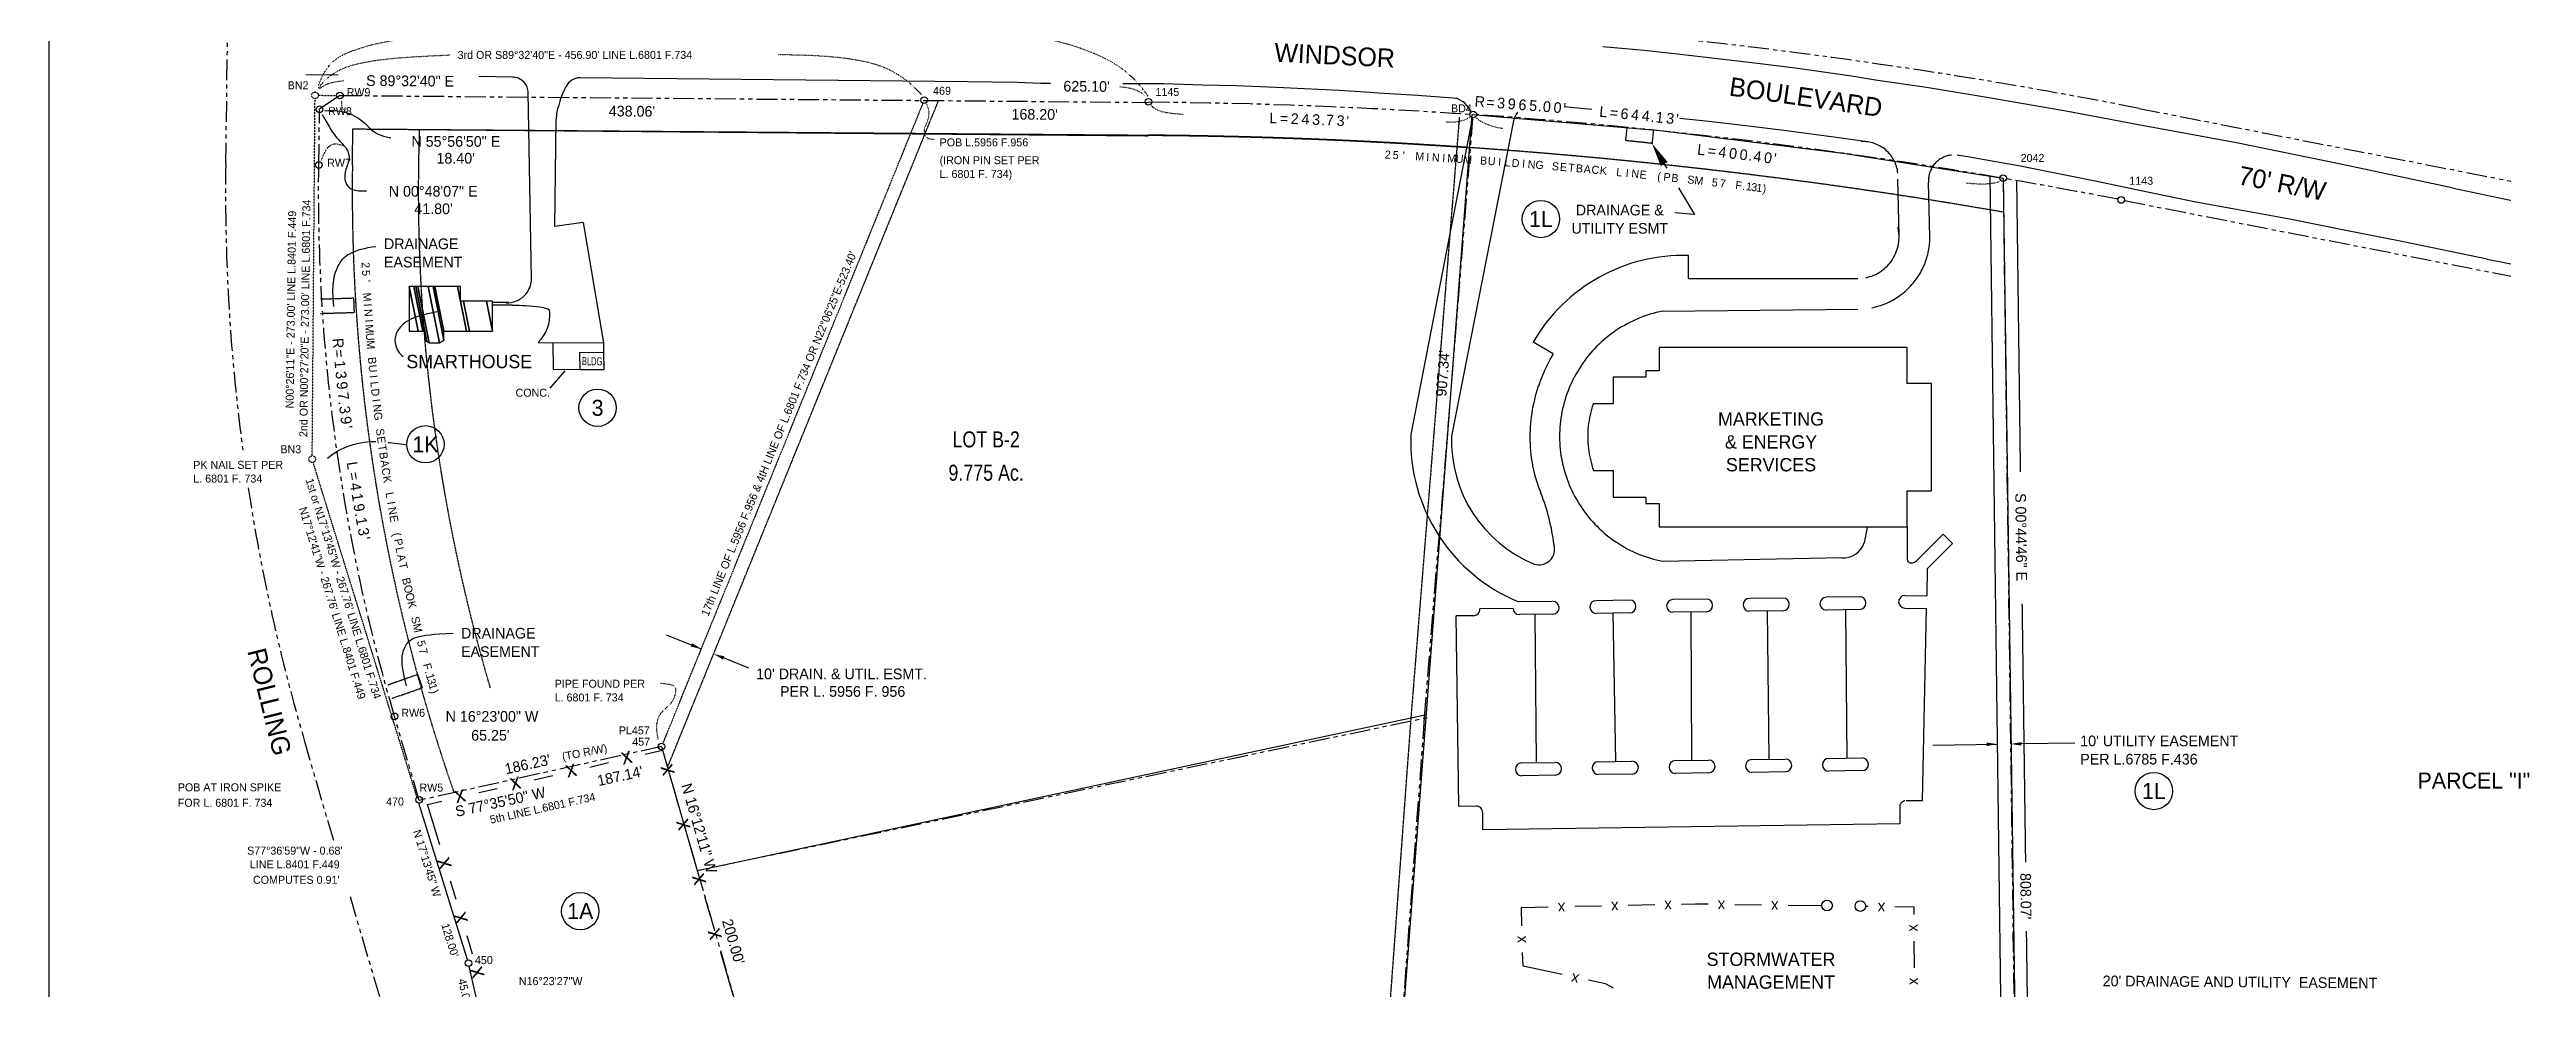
# Model space of a CAD drawing. Extents: x -40911 to -31608, y 11226 to 14227.
# Drawn here: x -35789 to -33949, y 12525 to 13230 of the extents above; entities that cross this region are included whole.
import ezdxf
from ezdxf.enums import TextEntityAlignment as Align

# ---------------------------------------------------------------- set-up
doc = ezdxf.new("R2010")
doc.units = 0
doc.header["$MEASUREMENT"] = 0
for name, pattern in [('DASHED', [0.75, 0.5, -0.25]), ('DASHED2', [0.375, 0.25, -0.125]), ('DOT', [0.25, 0, -0.25]), ('HIDDEN', [0.375, 0.25, -0.125]), ('HIDDEN2', [0.1875, 0.125, -0.0625]), ('PHANTOM2', [31.25, 15.625, -3.125, 3.125, -3.125, 3.125, -3.125])]:
    doc.linetypes.add(name, pattern=pattern)
doc.layers.get('0').update_dxf_attribs({"linetype": 'CONTINUOUS'})
for name, color, linetype in [('61', 7, 'CONTINUOUS'), ('62', 7, 'CONTINUOUS'), ('ADJOIN', 7, 'CONTINUOUS'), ('BLDG', 7, 'CONTINUOUS'), ('BORDER', 7, 'CONTINUOUS'), ('BOUND', 7, 'CONTINUOUS'), ('BOUND-ABND', 7, 'CONTINUOUS'), ('EASE', 7, 'CONTINUOUS'), ('ESMT', 7, 'CONTINUOUS'), ('FENCE', 7, 'CONTINUOUS'), ('MBSL', 7, 'CONTINUOUS'), ('METES', 7, 'CONTINUOUS'), ('PADS', 7, 'CONTINUOUS'), ('ROADC', 7, 'CONTINUOUS'), ('RW', 7, 'CONTINUOUS'), ('TEXT', 7, 'CONTINUOUS'), ('TXT', 7, 'CONTINUOUS')]:
    doc.layers.add(name, color=color, linetype=linetype)
doc.styles.add('txt', font='TXT', dxfattribs={"height": 0.2})

# ---------------------------------------------------------------- blocks, each defined once
blk = doc.blocks.new('BWIRE')
at = {"layer": 'FENCE', "color": 7, "linetype": 'Continuous', "style": 'txt'}
blk.add_text('x', height=0.0833, dxfattribs=at).set_placement((0, -0.0282), align=Align.CENTER)

msp = doc.modelspace()

# ---------------------------------------------------------------- linework, layer by layer
at = {"color": 94, "linetype": 'Continuous', "elevation": 0}
msp.add_lwpolyline([(-34721.8, 13181), (-34580.8, 13169), (-34443.8, 13151.8), (-34323.5, 13133.1), (-34312.4, 12325.7), (-34364.1, 12282), (-34790.8, 12276.3)], close=True, dxfattribs=at)
at = {"layer": '61', "color": 15, "linetype": 'DASHED'}
for p, q in [((-34767.5, 12729, 0), (-34731.2, 13179)), ((-35511.1, 13169.7), (-34964.9, 13165, 0)), ((-34801.5, 12266.1), (-34767.3, 12731.7, 0))]:
    msp.add_line(p, q, dxfattribs=at)
at = {"layer": '61', "color": 15, "linetype": 'PHANTOM2'}
msp.add_line((-35302.9, 12613.8), (-34755.5, 12728.6, 0), dxfattribs=at)
at = {"layer": '61', "color": 15, "linetype": 'DASHED', "extrusion": (0, 0, -1)}
for centre, radius, start, end in [((34189.5, 13124.3), 1322.4, 343.5857, 1.9679), ((34996, 9225.5), 3940, 90.4556, 93.9775)]:
    msp.add_arc(centre, radius, start, end, dxfattribs=at)
at = {"layer": 'ADJOIN', "color": 7, "linetype": 'PHANTOM2'}
for p, q in [((-35656.5, 13144.1), (-35654, 13326.4)), ((-34221.6, 13185.5), (-33678.1, 13079.2)), ((-34232.6, 13116.3), (-33683.5, 13008.9)), ((-35575.6, 12636.4), (-35597.1, 12709.6)), ((-35391.2, 12009.4), (-35563.8, 12596.4))]:
    msp.add_line(p, q, dxfattribs=at)
for centre, radius, start, end in [((-34996, 9225.5), 4035, 78.9348, 89.5444), ((-34189.3, 13123.5), 1467.4, 179.1982, 187.7319), ((-34996, 9225.5), 3965, 78.972, 80.2003), ((-34189.3, 13123.5), 1467.4, 188.7227, 196.3833)]:
    msp.add_arc(centre, radius, start, end, dxfattribs=at)
at = {"layer": 'BLDG', "color": 7, "linetype": 'Continuous'}
for p, q in [((-35391.2, 13002.3), (-35373.2, 13002.5)), ((-35391.2, 13002.3), (-35391.1, 12989.7)), ((-35373.2, 13002.5), (-35373.1, 12989.5)), ((-34395.6, 13006), (-34581.6, 13006)), ((-34395.6, 13006), (-34581.6, 13006)), ((-34581.6, 13006), (-34581.6, 12988.7)), ((-34581.6, 13006), (-34581.6, 12988.7)), ((-34395.6, 12979.2), (-34395.6, 13006)), ((-34395.6, 12979.2), (-34395.6, 13006)), ((-35391.1, 12989.7), (-35373.1, 12989.5)), ((-34591.7, 12983.9), (-34616.1, 12983.9)), ((-34616.1, 12983.9), (-34616.1, 12963.8)), ((-34591.7, 12983.9), (-34616.1, 12983.9)), ((-34616.1, 12983.9), (-34616.1, 12963.8)), ((-34581.6, 12988.7), (-34591.7, 12988.7)), ((-34591.7, 12988.7), (-34591.7, 12983.9)), ((-34581.6, 12988.7), (-34591.7, 12988.7)), ((-34591.7, 12988.7), (-34591.7, 12983.9)), ((-34377.4, 12979.2), (-34395.6, 12979.2)), ((-34377.4, 12979.2), (-34395.6, 12979.2)), ((-34377.3, 12898.6), (-34377.4, 12979.2)), ((-34377.3, 12898.6), (-34377.4, 12979.2)), ((-34616.1, 12963.8), (-34631.1, 12963.8)), ((-34616.1, 12963.8), (-34631.1, 12963.8)), ((-34630.9, 12913.9), (-34616.1, 12913.9)), ((-34630.9, 12913.9), (-34616.1, 12913.9)), ((-34616.1, 12913.9), (-34616.1, 12893.8)), ((-34616.1, 12913.9), (-34616.1, 12893.8)), ((-34616.1, 12893.8), (-34591.7, 12893.8)), ((-34616.1, 12893.8), (-34591.7, 12893.8)), ((-34591.7, 12893.8), (-34591.7, 12889)), ((-34591.7, 12893.8), (-34591.7, 12889)), ((-34591.7, 12889), (-34581.6, 12889)), ((-34591.7, 12889), (-34581.6, 12889)), ((-34581.6, 12889), (-34581.6, 12871.7)), ((-34581.6, 12889), (-34581.6, 12871.7)), ((-34395.6, 12898.6), (-34377.3, 12898.6)), ((-34395.6, 12898.6), (-34377.3, 12898.6)), ((-34395.6, 12871.7), (-34395.6, 12898.6)), ((-34395.6, 12871.7), (-34395.6, 12898.6)), ((-34581.6, 12871.7), (-34395.6, 12871.7))]:
    msp.add_line(p, q, dxfattribs=at)
for points in [[(-35512.2, 13018.3), (-35518.9, 13051.9), (-35518.9, 13018.3), (-35518.9, 13018.3)], [(-35508.7, 13018.3), (-35515.4, 13051.9), (-35518.9, 13051.9), (-35512.2, 13018.3)], [(-35507.4, 13018.3), (-35514, 13051.9), (-35515.4, 13051.9), (-35508.7, 13018.3)], [(-35504, 13009.7), (-35512.4, 13051.9), (-35514, 13051.9), (-35505.8, 13010.7)], [(-35496.3, 13009.7), (-35504.7, 13051.9), (-35512.4, 13051.9), (-35504, 13009.7)], [(-35493, 13011.6), (-35501, 13051.9), (-35504.7, 13051.9), (-35496.3, 13009.7)], [(-35493, 13018.3), (-35499.7, 13051.9), (-35501, 13051.9), (-35493, 13011.6)], [(-35476, 13018.3), (-35482.7, 13051.9), (-35499.7, 13051.9), (-35493, 13018.3)], [(-35480.5, 13051.9), (-35480.5, 13051.9), (-35482.7, 13051.9), (-35480.5, 13040.9)], [(-35473.8, 13018.3), (-35478.3, 13040.9), (-35480.5, 13040.9), (-35476, 13018.3)], [(-35456.5, 13018.3), (-35461, 13040.9), (-35478.3, 13040.9), (-35473.8, 13018.3)], [(-35456.5, 13040.9), (-35456.5, 13040.9), (-35461, 13040.9), (-35456.5, 13018.3)], [(-35505.8, 13010.7), (-35507.4, 13018.3), (-35507.4, 13011.6), (-35507.4, 13011.6)]]:
    msp.add_lwpolyline(points, close=True, dxfattribs=at)
for start, end in [(160.8874, 173.839), (173.8389, 186.7902), (186.7901, 199.7417)]:
    msp.add_arc((-34560.4, 12939.2), 74.8, start, end, dxfattribs=at)
at = {"layer": 'BORDER', "color": 7, "linetype": 'DASHED'}
msp.add_line((-35789, 11240), (-35789, 14226.6), dxfattribs=at)
at = {"layer": 'BORDER', "color": 7, "linetype": 'Continuous', "const_width": 0.02}
msp.add_lwpolyline([(-35739.3, 14175.9), (-35739.3, 11289.8), (-31657.6, 11289.8), (-31657.6, 14176.8), (-35739.3, 14176.8)], dxfattribs=at)
at = {"layer": 'BOUND', "color": 15, "linetype": 'Continuous'}
for p, q in [((-35570.9, 13195.2), (-35586.2, 13184.8)), ((-35329.7, 12706.8), (-35302.9, 12613.8))]:
    msp.add_line(p, q, dxfattribs=at)
at = {"layer": 'BOUND', "color": 15, "linetype": 'PHANTOM2'}
for p, q in [((-35570.9, 13195.2), (-34964.6, 13190, 0)), ((-35586.8, 13143), (-35586.2, 13184.8)), ((-34757.5, 12728.2, 0), (-34721.2, 13178.2)), ((-35511.4, 12666.4), (-35530, 12729.4)), ((-34790.8, 12276.3), (-34757.3, 12730.9, 0)), ((-35329.7, 12706.8), (-35511.4, 12666.4, 0)), ((-35509.6, 12666.8, 0), (-35511.4, 12666.4, 0)), ((-35302.9, 12613.8), (-35274.4, 12514.6))]:
    msp.add_line(p, q, dxfattribs=at)
at = {"layer": 'BOUND', "color": 7, "linetype": 'PHANTOM2'}
msp.add_line((-34323.6, 13130.6), (-34313.1, 12327.6), dxfattribs=at)
at = {"layer": 'BOUND', "color": 7, "linetype": 'Continuous'}
msp.add_line((-35302.7, 12613.8), (-34756.1, 12730.9, 0), dxfattribs=at)
at = {"layer": 'BOUND', "color": 15, "linetype": 'PHANTOM2', "extrusion": (0, 0, -1)}
for centre, radius, start, end in [((34996, 9225.5), 3965, 90.4556, 93.9775), ((34189.5, 13124.3), 1397.4, 343.5857, 0.7701)]:
    msp.add_arc(centre, radius, start, end, dxfattribs=at)
at = {"layer": 'BOUND', "color": 7, "linetype": 'PHANTOM2'}
msp.add_arc((-34996, 9225.5), 3965, 80.2726, 85.9864, dxfattribs=at)
at = {"layer": 'BOUND-ABND', "color": 6, "linetype": 'HIDDEN2'}
for p, q in [((-35587.1, 13195.3), (-35573.4, 13195.2)), ((-35591.7, 12924.8), (-35589.6, 13192.8)), ((-35328.7, 12709.1), (-35133.6, 13189.4)), ((-35513.1, 12668.7), (-35591, 12919.9))]:
    msp.add_line(p, q, dxfattribs=at)
for centre in [(-35589.6, 13195.3), (-35591.7, 12922.3)]:
    msp.add_circle(centre, 2.5, dxfattribs=at)
at = {"layer": 'BOUND-ABND', "color": 6, "linetype": 'DOT'}
for points in [[(-35131.6, 13189.9), (-35128.9, 13184.7), (-35129.2, 13177.5), (-35132.8, 13171.1), (-35133.2, 13165.8), (-35131, 13162.7), (-35124.9, 13162.2)], [(-35332.1, 12711.7), (-35334.7, 12722.6), (-35330.9, 12733.5), (-35321.2, 12738.7), (-35317.4, 12751.5), (-35321.2, 12753.4), (-35330.9, 12754.1)]]:
    msp.add_open_spline(points, degree=3, dxfattribs=at)
at = {"layer": 'EASE', "color": 70, "linetype": 'DASHED2'}
for p, q in [((-35325.2, 12691.3), (-35121.9, 13191.6)), ((-34333.6, 13134.8), (-34323.3, 12341)), ((-34313.6, 13131.3), (-34310.8, 12912.8)), ((-34309.5, 12813.9), (-34306.9, 12620)), ((-34306.3, 12568.3), (-34304.6, 12441.3))]:
    msp.add_line(p, q, dxfattribs=at)
at = {"layer": 'EASE', "color": 70, "linetype": 'HIDDEN'}
for p, q in [((-35585.6, 13042.5), (-35560.7, 13043.3)), ((-35585.5, 13031.7), (-35560.3, 13032.4)), ((-35560.7, 13043.3), (-35560.3, 13032.4)), ((-35535, 12753.1), (-35512.5, 12761)), ((-35509, 12750.9), (-35512.5, 12761)), ((-35532.1, 12742.9), (-35509, 12750.9))]:
    msp.add_line(p, q, dxfattribs=at)
at = {"layer": 'EASE', "color": 70, "linetype": 'Continuous'}
for p, q in [((-35326.3, 12790.7), (-35299.9, 12780)), ((-35264.3, 12765.5), (-35283.2, 12773.2)), ((-34376.3, 12707.9), (-34328.1, 12708.6)), ((-34269.9, 12709.3), (-34310.1, 12708.8))]:
    msp.add_line(p, q, dxfattribs=at)
for points in [[(-35306.8, 12784.3), (-35307.8, 12781.8), (-35299.9, 12780)], [(-35283.7, 12772), (-35282.7, 12774.5), (-35290.7, 12776.2)], [(-34336.1, 12709.8), (-34336.1, 12707.1), (-34328.1, 12708.6)], [(-34310.1, 12707.5), (-34310.1, 12710.1), (-34318.1, 12708.7)]]:
    msp.add_solid(points, dxfattribs=at)
at = {"layer": 'ESMT', "color": 7, "linetype": 'DASHED2'}
for p, q in [((-34606.6, 13161.3), (-34605.6, 13171.2)), ((-34586.7, 13159.2), (-34606.6, 13161.3)), ((-34586.7, 13159.2), (-34585.7, 13169.2))]:
    msp.add_line(p, q, dxfattribs=at)
at = {"layer": 'FENCE', "color": 7, "linetype": 'Continuous'}
for p, q in [((-35341.9, 12701.1), (-35329, 12704.1)), ((-35329, 12704.1), (-35328.7, 12703.1)), ((-35425.2, 12681.8), (-35411.3, 12685)), ((-35383.5, 12691.4), (-35369.6, 12694.7)), ((-35505.2, 12663.3), (-35494.6, 12665.7)), ((-35496.1, 12633), (-35505.2, 12663.3)), ((-35466.8, 12672.2), (-35452.9, 12675.4)), ((-35320.8, 12675.7), (-35316.9, 12662)), ((-35309, 12634.7), (-35305.1, 12621)), ((-35483.8, 12592.1), (-35487.9, 12605.7)), ((-35297.2, 12593.6), (-35293.3, 12579.9)), ((-34644.9, 12587), (-34624.9, 12587.4)), ((-34604.9, 12587.8), (-34584.9, 12588.2)), ((-34564.9, 12588.6), (-34554.3, 12588.8)), ((-34554.3, 12588.8), (-34544.9, 12588.7)), ((-34524.9, 12588.4), (-34504.9, 12588.1)), ((-34484.9, 12587.8), (-34459.7, 12587.5)), ((-34684.9, 12586.1), (-34664.9, 12586.5)), ((-34684.5, 12572.2), (-34684.9, 12586.1)), ((-34426.7, 12587), (-34424.9, 12587)), ((-34404.9, 12586.7), (-34390.7, 12586.5)), ((-34390.7, 12586.5), (-34390.6, 12580.7)), ((-35471.5, 12551.1), (-35475.6, 12564.8)), ((-35285.4, 12552.5), (-35276.2, 12520.6)), ((-34683.7, 12542.1), (-34684, 12552.2)), ((-34390.5, 12560.7), (-34390.3, 12540.7)), ((-34654.3, 12535.7), (-34683.7, 12542.1)), ((-34621.9, 12528.7), (-34634.7, 12531.5)), ((-34615.8, 12525.5), (-34621.9, 12528.7))]:
    msp.add_line(p, q, dxfattribs=at)
for centre in [(-34455.7, 12587.5), (-34430.7, 12587.1)]:
    msp.add_circle(centre, 4, dxfattribs=at)
at = {"layer": 'MBSL', "color": 30, "linetype": 'DASHED'}
msp.add_line((-35561.6, 13142.7), (-35561.2, 13170.1), dxfattribs=at)
msp.add_lwpolyline([(-35561.2, 13170.1), (-34964.7, 13165.4, -0.040931), (-34323.3, 13107.6)], format="xyb", dxfattribs=at)
msp.add_arc((-34189.3, 13123.5), 1372.4, 179.1982, 199.186, dxfattribs=at)
at = {"layer": 'METES', "color": 70, "linetype": 'Continuous'}
for p, q in [((-34577.8, 13143.7), (-34575.9, 13140.7)), ((-34567.1, 13125.9), (-34555.2, 13105.8)), ((-34555.2, 13105.8), (-34569.8, 13107.1))]:
    msp.add_line(p, q, dxfattribs=at)
for points in [[(-35582.4, 13183.6), (-35579.5, 13183.9), (-35576.7, 13183.9), (-35574, 13183.8), (-35571.3, 13183.4), (-35568.7, 13182.9), (-35566.3, 13182.3), (-35564.1, 13181.6), (-35562, 13180.8), (-35560.2, 13179.9), (-35558.5, 13179), (-35557, 13178.1), (-35555.7, 13177.2), (-35554.5, 13176.2), (-35553.3, 13175.2), (-35552.3, 13174.3), (-35551.3, 13173.3), (-35550.3, 13172.3), (-35549.3, 13171.3), (-35548.3, 13170.4), (-35547.3, 13169.5), (-35546.2, 13168.6), (-35545, 13167.8), (-35543.7, 13167), (-35542.3, 13166.2), (-35540.7, 13165.6), (-35539, 13165), (-35537.1, 13164.4), (-35535.1, 13163.9), (-35533, 13163.5), (-35532.8, 13163.5)], [(-35580.2, 12923), (-35577, 12925.6), (-35573.8, 12927.8), (-35570.5, 12929.6), (-35567.3, 12931.1), (-35564.1, 12932.4), (-35561, 12933.3), (-35558, 12934.1), (-35555.2, 12934.6), (-35552.7, 12935.1), (-35550.2, 12935.3), (-35548, 12935.5), (-35545.9, 12935.6), (-35544, 12935.6)], [(-35534.8, 12934.9), (-35534, 12934.9), (-35532, 12934.7), (-35529.9, 12934.4), (-35527.7, 12934.2), (-35525.5, 12933.9), (-35523.2, 12933.5), (-35520.8, 12933.1)]]:
    msp.add_lwpolyline(points, dxfattribs=at)
msp.add_lwpolyline([(-35581, 12923, 0.015, 0.015, 1), (-35579.5, 12923, 0.015, 0.015, 1), (-35581, 12923, 0, 0, 0)], format="xyseb", dxfattribs=at)
for centre, radius in [((-35570.9, 13195.2), 2.5), ((-35586.2, 13184.8), 2.5), ((-35132.7, 13191.7), 2.5), ((-34964.5, 13190.4), 2.5), ((-34721, 13180.9), 2.5), ((-35586.8, 13143), 2.5), ((-34323.6, 13133.1), 2.5), ((-34670.3, 13102.5), 14), ((-34235.1, 13116.8), 2.5), ((-35377.7, 12960.9), 14), ((-35506.8, 12933.5), 14), ((-35530, 12729.4), 2.5), ((-35329.7, 12706.8), 2.5), ((-34210.6, 12673.4), 14), ((-35511.5, 12666.8), 2.5), ((-35390.7, 12583.3), 14), ((-35474.5, 12544.3), 2.5)]:
    msp.add_circle(centre, radius, dxfattribs=at)
at = {"layer": 'METES', "color": 70, "linetype": 'DOT'}
for points in [[(-35586.9, 13202.8), (-35580.9, 13220.2), (-35562, 13229.6), (-35533.2, 13237), (-35488.2, 13241.7), (-35420.3, 13245.1), (-35373.3, 13245.7)], [(-34964.9, 13194.7), (-34977.7, 13212.8), (-35003.2, 13227.6), (-35044.8, 13239.7), (-35091.2, 13244.4), (-35144.3, 13245.1), (-35161.7, 13245.7)], [(-35586.9, 13200.7), (-35578.2, 13213.5), (-35551.3, 13222.2), (-35518.4, 13224.2), (-35488.2, 13225.6)], [(-35134.8, 13196), (-35151, 13213.5), (-35181.9, 13224.2), (-35223.5, 13225.6), (-35242.3, 13225.6)], [(-35586.5, 13199.8), (-35582, 13204.3), (-35575.6, 13205.6), (-35567.9, 13206.2)], [(-34967.5, 13194.9), (-34971.9, 13199.5), (-34978.3, 13200.9), (-34986, 13201.6)], [(-35569.7, 13191.2), (-35569.7, 13188.2), (-35569.7, 13185.5), (-35567.4, 13183.9), (-35565.5, 13182.4)], [(-34962.2, 13187.5), (-34958.2, 13182.7), (-34949.4, 13181.9), (-34938.6, 13181.1)], [(-34723.6, 13178.7), (-34728, 13175.9), (-34733.6, 13174.7), (-34741.5, 13175.1)], [(-34718.6, 13178.3), (-34715.4, 13175.1), (-34706.5, 13171.3), (-34698.9, 13170.6)], [(-35584.7, 13146.7), (-35581.6, 13155.2), (-35577, 13159), (-35573.2, 13159.4), (-35567.1, 13157.1)], [(-34326.3, 13130.6), (-34330.8, 13128.7), (-34338.4, 13128.1), (-34351.1, 13129.3)]]:
    msp.add_open_spline(points, degree=3, dxfattribs=at)
at = {"layer": 'METES', "color": 70, "linetype": 'Continuous'}
msp.add_open_spline([(-35584.3, 13180.9), (-35578.6, 13170.9), (-35573.2, 13162.5), (-35565.1, 13155.6), (-35563.2, 13147.1), (-35567.4, 13139.1), (-35567.8, 13128), (-35560.5, 13123), (-35550.9, 13123.7)], degree=3, dxfattribs=at)
msp.add_solid([(-34580.4, 13142.2), (-34575.2, 13145.3), (-34587, 13159.2)], dxfattribs=at)
at = {"layer": 'PADS', "color": 7, "linetype": 'Continuous'}
for p, q in [((-35411.3, 13009.8), (-35411.1, 12989.8)), ((-35373.3, 13009.5), (-35373.2, 13002.5)), ((-35402.2, 12988.5), (-35413.6, 12975.6)), ((-35411.1, 12989.8), (-35391.1, 12989.7))]:
    msp.add_line(p, q, dxfattribs=at)
at = {"layer": 'ROADC', "color": 7, "linetype": 'Continuous'}
for p, q in [((-34592.9, 13228.9), (-34623.9, 13231.7)), ((-34565.9, 13226), (-34592.9, 13228.9)), ((-34535.7, 13222.3), (-34565.9, 13226)), ((-34507.9, 13219.1), (-34535.7, 13222.3)), ((-34477.7, 13215.4), (-34507.9, 13219.1)), ((-34437.3, 13209.7), (-34477.7, 13215.4)), ((-35572.2, 13210.4), (-35596.5, 13210.7)), ((-35441.5, 13209), (-35466.7, 13209.3)), ((-35427.3, 13057.5), (-35429.7, 13197.6)), ((-35100.5, 13205.4), (-35390.8, 13208.5)), ((-35063, 13204.9), (-35100.5, 13205.4)), ((-35045.4, 13204.2), (-35063, 13204.9)), ((-35038.1, 13204.2), (-35045.4, 13204.2)), ((-34980.3, 13204), (-34983.7, 13204)), ((-34953, 13203.9), (-34980.3, 13204)), ((-34924, 13203), (-34953, 13203.9)), ((-34898.6, 13202.5), (-34924, 13203)), ((-34863.2, 13200.9), (-34898.6, 13202.5)), ((-34821.5, 13198.9), (-34863.2, 13200.9)), ((-34798, 13197.5), (-34821.5, 13198.9)), ((-34792.1, 13197), (-34798, 13197.5)), ((-34762.8, 13195.2), (-34792.1, 13197)), ((-34732.9, 13192.8), (-34762.8, 13195.2)), ((-34419.4, 13206.7), (-34437.3, 13209.7)), ((-34381.1, 13201.1), (-34419.4, 13206.7)), ((-34334.3, 13193.4), (-34381.1, 13201.1)), ((-35409.7, 13097), (-35408.8, 13177.4)), ((-34690.8, 13176.1), (-34737.2, 12939.7)), ((-34640, 13185.4), (-34652.9, 13186.6)), ((-34632.2, 13184.7), (-34640, 13185.4)), ((-34544.4, 13175.6), (-34566.1, 13177.8)), ((-34275.1, 13183.1), (-34334.3, 13193.4)), ((-34222.1, 13173.2), (-34275.1, 13183.1)), ((-34722.2, 13175.2), (-34767.8, 12940.9)), ((-34516.7, 13172.4), (-34544.4, 13175.6)), ((-34486.2, 13168.6), (-34516.7, 13172.4)), ((-34445.1, 13163.1), (-34486.2, 13168.6)), ((-34425.5, 13160.4), (-34445.1, 13163.1)), ((-34148.7, 13159.6), (-34222.1, 13173.2)), ((-34072.9, 13144.1), (-34148.7, 13159.6)), ((-34350.3, 13149.1), (-34358, 13150.3)), ((-34312.1, 13142.3), (-34350.3, 13149.1)), ((-34254.5, 13130.8), (-34312.1, 13142.3)), ((-33985.9, 13125.7), (-34072.9, 13144.1)), ((-34401.7, 13090.1), (-34402.6, 13132.3)), ((-34378.6, 13089.1), (-34379.5, 13129.8)), ((-34214.2, 13122.5), (-34254.5, 13130.8)), ((-34179, 13115.1), (-34214.2, 13122.5)), ((-33985.9, 13125.7), (-33909, 13109.5)), ((-34148.6, 13109.7), (-34179, 13115.1)), ((-34107.4, 13102.2), (-34148.6, 13109.7)), ((-35388.6, 13099.8), (-35409.7, 13097)), ((-35388.6, 13099.8), (-35373.3, 13009.5)), ((-34069.2, 13094.4), (-34107.4, 13102.2)), ((-34023.3, 13085.4), (-34069.2, 13094.4)), ((-33960.7, 13072.5), (-34023.3, 13085.4)), ((-34559.6, 13057.8), (-34559.6, 13075.1)), ((-33960.7, 13072.5), (-33674.4, 13015.5)), ((-34559.6, 13057.8), (-34432.5, 13057.8)), ((-35444.4, 13039.8), (-35456.5, 13039.8)), ((-35441.8, 13037.8), (-35456.5, 13037.8)), ((-34579.2, 13033.3), (-34432.5, 13034.8)), ((-35422.3, 13009.9), (-35373.3, 13009.5)), ((-34661.2, 13001.4), (-34676.1, 13010)), ((-34427.7, 12859.6), (-34425.4, 12871.2)), ((-34395.6, 12871.7), (-34395.6, 12847.3)), ((-34368.6, 12866.2), (-34388.6, 12846.1)), ((-34361.5, 12859.2), (-34368.6, 12866.2)), ((-34444.7, 12848.3), (-34579.2, 12845.7)), ((-34395.6, 12847.3), (-34395, 12845.5)), ((-34361.5, 12859.2), (-34380.5, 12840)), ((-34380.5, 12840), (-34380.9, 12819.8)), ((-34691.2, 12810.3), (-34716, 12810)), ((-34661.9, 12815.7), (-34686.8, 12815.3)), ((-34603.8, 12816.6), (-34628.9, 12816.2)), ((-34546.3, 12817.4), (-34571.4, 12817.1)), ((-34488.8, 12818.2), (-34513.9, 12817.9)), ((-34488.7, 12808.7), (-34513.8, 12808.3)), ((-34499.1, 12697.2), (-34500.4, 12808.5)), ((-34431.2, 12819.2), (-34456.4, 12818.8)), ((-34431.1, 12809.6), (-34456.2, 12809.2)), ((-34440.5, 12698.1), (-34441.7, 12809.4)), ((-34397.4, 12820.2), (-34380.9, 12819.8)), ((-34397.2, 12810.7), (-34381.1, 12810.4)), ((-34384, 12666.4), (-34381.1, 12810.4)), ((-34720.9, 12804.9), (-34733.9, 12804.8)), ((-34731.9, 12661.9), (-34733.9, 12804.8)), ((-34661.3, 12806.1), (-34686.4, 12805.8)), ((-34674.8, 12805.9), (-34673.9, 12695.3)), ((-34603.7, 12807), (-34628.8, 12806.6)), ((-34616.4, 12807.1), (-34614.3, 12695.9)), ((-34546.1, 12807.9), (-34571.3, 12807.5)), ((-34557, 12696.4), (-34557.6, 12807.7)), ((-34454.5, 12697.9), (-34429.4, 12698.3)), ((-34684.7, 12694.5), (-34659.6, 12694.9)), ((-34659.5, 12685.3), (-34684.6, 12684.9)), ((-34627.1, 12695.4), (-34602, 12695.7)), ((-34601.9, 12686.1), (-34627, 12685.8)), ((-34569.6, 12696.2), (-34544.5, 12696.6)), ((-34544.3, 12687), (-34569.5, 12686.6)), ((-34512.1, 12697), (-34487, 12697.4)), ((-34486.9, 12687.8), (-34512, 12687.4)), ((-34429.3, 12688.7), (-34454.4, 12688.3)), ((-34718.9, 12662.1), (-34731.9, 12661.9)), ((-34401.1, 12661.3), (-34401, 12648.9)), ((-34396.4, 12666.2), (-34384, 12666.4)), ((-34713.7, 12644.2), (-34713.9, 12657.2)), ((-34401, 12648.9), (-34713.7, 12644.2))]:
    msp.add_line(p, q, dxfattribs=at)
for centre, radius, start, end in [((-35441.7, 13197), 12, 359.3896, 89.3896), ((-35344.1, 13171.4), 64.9, 151.9978, 166.142), ((-35390.6, 13196.5), 12, 90.8736, 153.8026), ((-35369.5, 13175.3), 39.4, 161.7481, 176.9277), ((-34738, 13177.5), 16, 18.5817, 75.2138), ((-34738, 13177.5), 16, 351.8899, 4.2572), ((-34675.2, 13172.7), 16, 141.6582, 167.761), ((-34428.8, 13134.2, 0), 26.4, 81.8936, 92.669), ((-34428.8, 13134.2, 0), 26.4, 71.1187, 81.8935), ((-34428.8, 13134.2, 0), 26.4, 60.3446, 71.1186), ((-34428.8, 13134.2, 0), 26.4, 49.5715, 60.3446), ((-34428.8, 13134.2, 0), 26.4, 38.7993, 49.5715), ((-34428.8, 13134.2, 0), 26.4, 28.028, 38.7994), ((-34428.8, 13134.2, 0), 26.4, 17.2571, 28.028), ((-34428.8, 13134.2, 0), 26.4, 6.4865, 17.2572), ((-34360.4, 13131.4, 0), 19.2, 149.9241, 160.7832), ((-34360.4, 13131.4, 0), 19.2, 139.0641, 149.9241), ((-34360.4, 13131.4, 0), 19.2, 128.2031, 139.0641), ((-34360.4, 13131.4, 0), 19.2, 117.3414, 128.2031), ((-34360.4, 13131.4, 0), 19.2, 106.4791, 117.3413), ((-34360.4, 13131.4, 0), 19.2, 95.6166, 106.479), ((-34360.4, 13131.4, 0), 19.2, 171.6414, 182.499), ((-34360.4, 13131.4, 0), 19.2, 182.4989, 184.7388), ((-34360.4, 13131.4, 0), 19.2, 160.7832, 171.6414), ((-34432.6, 13088.9), 30.9, 1.9689, 13.4939), ((-34432.6, 13088.9), 30.9, 350.4435, 1.9689), ((-34432.6, 13088.9), 54, 350.4435, 1.9689), ((-34432.6, 13088.9), 54, 1.9689, 2.2205), ((-34563.3, 12944.9), 130.3, 88.3563, 149.9866), ((-34432.6, 13088.9), 30.9, 304.3329, 315.8622), ((-34432.6, 13088.9), 30.9, 315.8622, 327.3904), ((-34432.6, 13088.9), 30.9, 327.3904, 338.9175), ((-34432.6, 13088.9), 30.9, 338.9174, 350.4436), ((-34432.6, 13088.9), 54, 327.3904, 338.9175), ((-34432.6, 13088.9), 54, 338.9174, 350.4436), ((-35445.3, 13057.7), 18, 266.9726, 1.7079), ((-34432.6, 13088.8), 30.9, 281.2725, 292.8029), ((-34432.6, 13088.8), 30.9, 292.8029, 304.3329), ((-34432.6, 13088.8), 53.9, 304.3329, 315.8622), ((-34432.6, 13088.8), 53.9, 315.8622, 327.3904), ((-35447.4, 12801.6), 236.2, 83.5913, 88.6453), ((-35442.6, 13030.9), 29.2, 314.0469, 4.2142), ((-35425.1, 13008.2), 28.5, 71.1472, 81.9001), ((-35415.8, 13032.8), 2.33, 6.1847, 91.7811), ((-34560.4, 12939.3, 0), 95.9, 101.2724, 112.525), ((-34432.6, 13088.8), 53.9, 281.2725, 292.8029), ((-34432.6, 13088.8), 53.9, 292.8029, 304.3329), ((-34560.4, 12939.3, 0), 95.9, 123.7773, 135.0287), ((-34560.4, 12939.3, 0), 95.9, 112.525, 123.7772), ((-34543.2, 12933.3, 0), 136.2, 150.0267, 161.29), ((-34560.4, 12939.2, 0), 95.9, 146.2793, 157.5288), ((-34560.4, 12939.3, 0), 95.9, 135.0288, 146.2793), ((-34559.5, 12938.9, 0), 119, 161.2916, 171.2857), ((-34560.4, 12939.2, 0), 95.9, 157.5287, 168.7773), ((-34559.5, 12938.9, 0), 119, 171.2856, 181.2792), ((-34560.4, 12939.2, 0), 95.9, 168.7772, 180.025), ((-34637.6, 12936), 130.3, 177.8375, 247.7966), ((-34637.6, 12936), 99.7, 177.8375, 247.7966), ((-34560.4, 12939.2, 0), 95.9, 180.025, 191.2724), ((-34559.5, 12938.9, 0), 119, 181.2791, 191.2724), ((-34560.4, 12939.8, 0), 95.9, 191.2723, 202.5197), ((-34562.7, 12941.1), 116.3, 192.6627, 202.3643), ((-34560.4, 12939.8, 0), 95.9, 202.5197, 213.7675), ((-34823.3, 12837.5), 164.2, 7.2074, 21.2111), ((-34560.4, 12939.8, 0), 95.9, 213.7674, 225.016), ((-34560.4, 12939.8, 0), 95.9, 225.0159, 236.2654), ((-34671.6, 12854.7), 11.6, 251.563, 16.7552), ((-34560.4, 12939.8, 0), 95.9, 236.2654, 247.5159), ((-34560.4, 12939.8, 0), 95.9, 247.516, 258.7674), ((-34443.3, 12864.6), 16.3, 265.2582, 342.2428), ((-34392.1, 12849.1), 4.59, 230.8216, 319.599), ((-34721, 12809.9), 5, 270.792, 0.792), ((-34686.4, 12810.6), 4.8, 182.5908, 269.6424), ((-34661.4, 12810.9), 4.8, 271.9885, 89.73), ((-34628.8, 12811.4), 4.8, 91.5654, 270.1483), ((-34603.8, 12811.8), 4.8, 271.9916, 89.7434), ((-34571.2, 12812.3), 4.8, 91.996, 269.739), ((-34546.3, 12812.6), 4.8, 271.9704, 89.7274), ((-34513.8, 12813.1), 4.8, 91.9842, 269.7178), ((-34488.8, 12813.4), 4.8, 271.9821, 89.7295), ((-34456.2, 12814), 4.8, 91.989, 269.7248), ((-34431.3, 12814.4), 4.8, 271.9847, 89.7481), ((-34397.3, 12815.4), 4.72, 91.3147, 270.8201), ((-34454.4, 12693.1), 4.8, 91.9752, 269.7343), ((-34429.4, 12693.5), 4.8, 271.9916, 89.7434), ((-34684.6, 12689.7), 4.8, 91.9916, 269.7434), ((-34659.6, 12690.1), 4.8, 271.9938, 89.7317), ((-34627, 12690.6), 4.8, 91.9682, 269.7391), ((-34602, 12690.9), 4.8, 271.9985, 89.7386), ((-34569.4, 12691.4), 4.8, 91.9938, 269.7317), ((-34544.5, 12691.8), 4.8, 271.9842, 89.7178), ((-34512, 12692.2), 4.8, 91.9959, 269.72), ((-34487, 12692.6), 4.8, 271.9704, 89.7274), ((-34718.9, 12657.1), 5, 0.8567, 90.8692), ((-34396.4, 12661.4, 0), 4.8, 168.7772, 180.025), ((-34396.4, 12661.4, 0), 4.8, 180.025, 191.2724), ((-34396.4, 12661.4, 0), 4.8, 157.5287, 168.7773), ((-34396.4, 12661.4, 0), 4.8, 146.2793, 157.5288), ((-34396.4, 12661.4, 0), 4.8, 135.0288, 146.2793), ((-34396.4, 12661.4, 0), 4.79, 123.7773, 135.0287), ((-34396.4, 12661.4, 0), 4.79, 112.525, 123.7772), ((-34396.4, 12661.4, 0), 4.79, 101.2724, 112.525)]:
    msp.add_arc(centre, radius, start, end, dxfattribs=at)
at = {"layer": 'RW', "color": 7, "linetype": 'Continuous'}
for p, q in [((-35475.3, 12546.7), (-35511.7, 12664.3)), ((-35465.1, 12502.8), (-35474, 12541.9))]:
    msp.add_line(p, q, dxfattribs=at)
at = {"layer": 'TEXT', "color": 7, "linetype": 'Continuous'}
for points in [[(-35576.2, 13036.9, 0.015, 0.015, 1), (-35574.7, 13036.9, 0.015, 0.015, 1), (-35576.2, 13036.9, 0, 0, 0)], [(-35499, 13032.8, 0.015, 0.015, 1), (-35497.5, 13032.8, 0.015, 0.015, 1), (-35499, 13032.8, 0, 0, 0)], [(-35521.8, 12752.2, 0.015, 0.015, 1), (-35520.3, 12752.2, 0.015, 0.015, 1), (-35521.8, 12752.2, 0, 0, 0)]]:
    msp.add_lwpolyline(points, format="xyseb", dxfattribs=at)
for points in [[(-35575.5, 13036.9), (-35577.5, 13055), (-35572.1, 13069.1), (-35566.1, 13076.5), (-35552, 13081.2), (-35543.9, 13081.9)], [(-35498.3, 13032.8), (-35510.4, 13030.5), (-35522.8, 13025.9), (-35528.9, 13017.6), (-35530.7, 13009.3), (-35526.4, 13001.2), (-35523.5, 12999.3)], [(-35521.1, 12752.2), (-35525.8, 12770.3), (-35523.1, 12782.4), (-35515.7, 12789.8), (-35500.9, 12791.1), (-35486.1, 12791.8)]]:
    msp.add_open_spline(points, degree=3, dxfattribs=at)

# ---------------------------------------------------------------- block references
at = {"layer": 'FENCE', "color": 7, "linetype": 'Continuous'}
for p, xscale, yscale, zscale, rotation in [((-35355.8, 12697.9), 142.5, 142.5, 142.5, 13.03345881132207), ((-35439.1, 12678.6), 142.5, 142.5, 142.5, 13.03345881132207), ((-35397.4, 12688.2), 142.5, 142.5, 142.5, 13.03345881132207), ((-35324.7, 12689.4), 142.5, 142.5, 142.5, 106.034847700211), ((-35480.7, 12669), 142.5, 142.5, 142.5, 13.03345881132207), ((-35312.9, 12648.4), 142.5, 142.5, 142.5, 106.034847700211), ((-35492, 12619.4), 142.5, 142.5, 142.5, 106.6909588113221), ((-35301.1, 12607.3), 142.5, 142.5, 142.5, 106.034847700211), ((-34654.9, 12586.7), 100, 100, 100, 181.1754032557664), ((-34614.9, 12587.6), 100, 100, 100, 181.1754032557664), ((-34574.9, 12588.4), 100, 100, 100, 181.1754032557664), ((-34534.9, 12588.5), 99.99999999999999, 99.99999999999999, 99.99999999999999, 179.1879032557668), ((-34494.9, 12588), 99.99999999999999, 99.99999999999999, 99.99999999999999, 179.1879032557668), ((-34414.9, 12586.8), 99.99999999999999, 99.99999999999999, 99.99999999999999, 179.1879032557668), ((-35479.7, 12578.4), 142.5, 142.5, 142.5, 106.6909588113221), ((-35289.3, 12566.2), 142.5, 142.5, 142.5, 106.034847700211), ((-34390.5, 12570.7), 100, 100, 100, 90.47984770021097), ((-34684.2, 12562.2), 100, 100, 100, 91.47179214465537), ((-35467.4, 12537.5), 142.5, 142.5, 142.5, 106.6909588113221), ((-34644.5, 12533.6), 100, 100, 100, 167.7945699224332), ((-34390.2, 12530.7), 100, 100, 100, 90.47984770021097)]:
    msp.add_blockref('BWIRE', p, dxfattribs=dict(at, xscale=xscale, yscale=yscale, zscale=zscale, rotation=rotation))

# ---------------------------------------------------------------- texts
at = {"layer": '62', "color": 4, "linetype": 'Continuous', "style": 'txt'}
for s, p in [('RW6', (-35524.9, 12729.1, 0)), ('PL457', (-35361.8, 12715.9, 0)), ('RW5', (-35511.3, 12673, 0))]:
    msp.add_text(s, height=6, dxfattribs=at).set_placement(p)
at = {"layer": 'BOUND', "color": 7, "linetype": 'Continuous', "style": 'txt', "width": 0.833333}
for s, p in [('LOT B-2', (-35086.3, 12937.2, 0)), ('9.775 Ac.', (-35086.3, 12912.2, 0))]:
    msp.add_text(s, height=12, dxfattribs=at).set_placement(p, align=Align.MIDDLE)
at = {"layer": 'BOUND-ABND', "color": 6, "linetype": 'Continuous', "style": 'txt'}
for s, p in [('3rd OR S89%%d32\'40"E - 456.90\' LINE L.6801 F.734', (-35482.7, 13222.6)), ('POB L.5956 F.956', (-35121.2, 13157)), ('(IRON PIN SET PER', (-35121.2, 13143.6)), ('L. 6801 F. 734)', (-35121.2, 13133.3)), ('PK NAIL SET PER', (-35680.9, 12915.1)), ('BN3', (-35615.6, 12926.8)), ('L. 6801 F. 734', (-35680.9, 12904.8)), ('PIPE FOUND PER', (-35409.9, 12750.9)), ('L. 6801 F. 734', (-35409.9, 12740.6)), ('POB AT IRON SPIKE', (-35692.5, 12673.2)), ('FOR L. 6801 F. 734', (-35692.5, 12661.6))]:
    msp.add_text(s, height=6, dxfattribs=at).set_placement(p)
msp.add_text('BN2', height=6, dxfattribs=at).set_placement((-35594.5, 13199.8), align=Align.RIGHT)
for s, rotation, p in [('N00%%d26\'11"E - 273.00\' LINE L.8401 F.449', 89.2186, (-35605.7, 12960.4)), ('2nd OR N00%%d27\'20"E - 273.00\' LINE L.6801 F.734', 89.2186, (-35595.4, 12938.9)), ('17th LINE OF L.5956 F.956 & 4tH LINE OF L.6801 F.734 OR N22%%d06\'25"E-523.40\'', 67.7493, (-35294.7, 12804)), ('1st or N17%%d13\'45"W - 267.76\' LINE L.6801 F.734', 287.2669, (-35596.8, 12906.9)), ('N17%%d12\'41"W - 267.76\' LINE L.8401 F.449', 287.2669, (-35601.8, 12885.4)), ('(TO R/W)', 11.1862, (-35403.7, 12696.2)), ('5th LINE L.6801 F.734', 12.5826, (-35457.7, 12648.8))]:
    msp.add_text(s, height=6, rotation=rotation, dxfattribs=at).set_placement(p)
for s, rotation, p in [('N 17%%d13\'45" W', 287.2292, (-35505.6, 12619.2)), ("128.00'", 287.2292, (-35488.3, 12561.5)), ("45.04'", 282.7858, (-35477.1, 12522))]:
    msp.add_text(s, height=6, rotation=rotation, dxfattribs=at).set_placement(p, align=Align.MIDDLE)
for s, p in [('S77%%d36\'59"W - 0.68\'', (-35604.8, 12625.7)), ('LINE L.8401 F.449', (-35604.8, 12615.4)), (" COMPUTES 0.91'", (-35604.8, 12603.8))]:
    msp.add_text(s, height=6, dxfattribs=at).set_placement(p, align=Align.CENTER)
msp.add_text('N16%%d23\'27"W', height=6, dxfattribs=at).set_placement((-35412.9, 12530.8), align=Align.MIDDLE)
at = {"layer": 'EASE', "color": 70, "linetype": 'Continuous', "style": 'txt'}
for s, p in [("10' DRAIN. & UTIL. ESMT.", (-35258.8, 12757.3)), ('PER L. 5956 F. 956', (-35240.9, 12744.1)), ("10' UTILITY EASEMENT", (-34265.8, 12707)), ('PER L.6785 F.436', (-34265.8, 12693.3))]:
    msp.add_text(s, height=8, dxfattribs=at).set_placement(p)
msp.add_text("20' DRAINAGE AND UTILITY  EASEMENT", height=8, rotation=359.5436, dxfattribs=at).set_placement((-34249, 12527))
at = {"layer": 'MBSL', "color": 30, "linetype": 'Continuous', "style": 'txt'}
for s, rotation, p in [('2', 356.9244, (-34785.3, 13147.8)), ('5', 356.8369, (-34779.3, 13147.5)), ("'", 356.7494, (-34773.3, 13147.2)), ('M', 356.5742, (-34761.3, 13146.5)), ('I', 356.4867, (-34755.3, 13146.1)), ('N', 356.3992, (-34749.3, 13145.7)), ('I', 356.3117, (-34743.3, 13145.3)), ('M', 356.2242, (-34737.3, 13145)), ('U', 356.1367, (-34731.4, 13144.6)), ('M', 356.0492, (-34725.4, 13144.1)), ('B', 355.8742, (-34713.4, 13143.3)), ('U', 355.7867, (-34707.4, 13142.9)), ('I', 355.6992, (-34701.4, 13142.4)), ('L', 355.6117, (-34695.5, 13142)), ('D', 355.5242, (-34689.5, 13141.5)), ('I', 355.4367, (-34683.5, 13141)), ('N', 355.3489, (-34677.5, 13140.5)), ('G', 355.2614, (-34671.5, 13140.1)), ('S', 355.0864, (-34659.6, 13139)), ('E', 354.9989, (-34653.6, 13138.5)), ('T', 354.9114, (-34647.6, 13138)), ('B', 354.8239, (-34641.6, 13137.5)), ('A', 354.7364, (-34635.7, 13136.9)), ('C', 354.6489, (-34629.7, 13136.4)), ('K', 354.5614, (-34623.7, 13135.8)), ('L', 354.3864, (-34611.8, 13134.6)), ('I', 354.2989, (-34605.8, 13134.1)), ('N', 354.2114, (-34599.8, 13133.5)), ('E', 354.1236, (-34593.9, 13132.8)), ('(', 353.9486, (-34581.9, 13131.6)), ('P', 353.8611, (-34576, 13131)), ('B', 353.7736, (-34570, 13130.3)), ('S', 353.5986, (-34558.1, 13129)), ('M', 353.5111, (-34552.1, 13128.3)), ('5', 353.3361, (-34540.2, 13126.9)), ('7', 353.2486, (-34534.2, 13126.2)), ('F', 353.0736, (-34522.3, 13124.8)), ('.', 353.0167, (-34518.4, 13124.3)), ('1', 352.9597, (-34514.6, 13123.9)), ('3', 352.9028, (-34510.7, 13123.4)), ('1', 352.8458, (-34506.8, 13122.9)), (')', 352.7892, (-34503, 13122.4)), ('2', 272.3375, (-35554.6, 13067.8)), ('5', 272.5892, (-35554.3, 13061.8)), ("'", 272.8408, (-35554, 13055.8)), ('M', 273.3439, (-35553.4, 13043.8)), ('I', 273.5956, (-35553, 13037.8)), ('N', 273.8472, (-35552.6, 13031.9)), ('I', 274.0986, (-35552.2, 13025.9)), ('M', 274.3503, (-35551.8, 13019.9)), ('U', 274.6019, (-35551.3, 13013.9)), ('M', 274.8533, (-35550.8, 13007.9)), ('B', 275.3567, (-35549.7, 12996)), ('U', 275.6083, (-35549.2, 12990)), ('I', 275.8597, (-35548.6, 12984)), ('L', 276.1114, (-35547.9, 12978.1)), ('D', 276.3631, (-35547.3, 12972.1)), ('I', 276.6147, (-35546.6, 12966.1)), ('N', 276.8661, (-35545.9, 12960.2)), ('G', 277.1178, (-35545.2, 12954.2)), ('S', 277.6211, (-35543.6, 12942.3)), ('E', 277.8725, (-35542.8, 12936.4)), ('T', 278.1242, (-35542, 12930.4)), ('B', 278.3758, (-35541.1, 12924.5)), ('A', 278.6275, (-35540.2, 12918.6)), ('C', 278.8789, (-35539.3, 12912.6)), ('K', 279.1306, (-35538.4, 12906.7)), ('L', 279.6336, (-35536.4, 12894.9)), ('I', 279.8853, (-35535.4, 12889)), ('N', 280.1369, (-35534.4, 12883)), ('E', 280.3886, (-35533.3, 12877.1)), ('(', 280.8917, (-35531.1, 12865.3)), ('P', 281.1433, (-35529.9, 12859.5)), ('L', 281.395, (-35528.8, 12853.6)), ('A', 281.6464, (-35527.6, 12847.7)), ('T', 281.8981, (-35526.3, 12841.8)), ('B', 282.4014, (-35523.8, 12830.1)), ('O', 282.6528, (-35522.5, 12824.2)), ('O', 282.9044, (-35521.2, 12818.4)), ('K', 283.1561, (-35519.8, 12812.5)), ('S', 283.6592, (-35517, 12800.9)), ('M', 283.9108, (-35515.6, 12795)), ('5', 284.4139, (-35512.7, 12783.4)), ('7', 284.6656, (-35511.2, 12777.6)), ('F', 285.1689, (-35508.1, 12766)), ('.', 285.3322, (-35507.1, 12762.2)), ('1', 285.4958, (-35506, 12758.5)), ('3', 285.6594, (-35505, 12754.7)), ('1', 285.8231, (-35503.9, 12751)), (')', 285.9864, (-35502.8, 12747.2))]:
    msp.add_text(s, height=6, rotation=rotation, dxfattribs=at).set_placement(p, align=Align.CENTER)
at = {"layer": 'METES', "color": 70, "linetype": 'Continuous', "style": 'txt'}
for s, p in [('RW9', (-35565.9, 13194.7, 0)), ('469', (-35126.1, 13195.7)), ('1145', (-34959.3, 13194.8)), ('RW8', (-35579.8, 13180.4, 0)), ('BD4', (-34737.7, 13182.5, 0)), ('RW7', (-35580.5, 13141.7, 0)), ('2042', (-34310.5, 13145.3)), ('1143', (-34229, 13128.2)), ('457', (-35351.7, 12707.4)), ('470', (-35536.3, 12662.5)), ('450', (-35469.7, 12543.6))]:
    msp.add_text(s, height=6, dxfattribs=at).set_placement(p)
for s, rotation, p in [('S 89%%d32\'40" E', 359.5444, (-35518.3, 13206.1)), ("625.10'", 359.5444, (-35011, 13202)), ("438.06'", 359.5447, (-35351.9, 13183.4)), ("168.20'", 359.5436, (-35049.9, 13181)), ("907.34'", 85.5897, (-34743.9, 12986.7)), ('S 00%%d44\'46" E', 270.7458, (-34310.1, 12863.9)), ("186.23'", 12.4017, (-35430.2, 12693.5)), ("187.14'", 12.4017, (-35360.8, 12684.7)), ('N 16%%d12\'11" W', 286.2031, (-35301.5, 12645.5)), ('S 77%%d35\'50" W', 12.4017, (-35450.6, 12665.3)), ("808.07'", 270.7458, (-34306.6, 12594.5)), ("200.00'", 286.2031, (-35275.8, 12560.4))]:
    msp.add_text(s, height=8, rotation=rotation, dxfattribs=at).set_placement(p, align=Align.MIDDLE)
for s, rotation, p in [('R', 355.9611, (-34716.3, 13186.6)), ('L', 358.1867, (-34871, 13174.3)), ('=', 358.0706, (-34863, 13174)), ('2', 357.9547, (-34855, 13173.7)), ('4', 357.8386, (-34847, 13173.4)), ('3', 357.7225, (-34839, 13173.1)), ('7', 357.5717, (-34828.6, 13172.7)), ('3', 357.4558, (-34820.6, 13172.3)), ("'", 357.3803, (-34815.4, 13172.1)), ('=', 355.8458, (-34708.3, 13186)), ('3', 355.7303, (-34700.4, 13185.5)), ('9', 355.615, (-34692.4, 13184.9)), ('6', 355.4994, (-34684.4, 13184.2)), ('5', 355.3839, (-34676.4, 13183.6)), ('.', 355.3089, (-34671.3, 13183.2)), ('0', 355.2339, (-34666.1, 13182.8)), ('0', 355.1186, (-34658.1, 13182.1)), ("'", 355.0436, (-34652.9, 13181.6)), ('L', 354.6222, (-34623.8, 13179)), ('=', 354.5067, (-34615.9, 13178.2)), ('6', 354.3914, (-34607.9, 13177.5)), ('4', 354.2758, (-34600, 13176.7)), ('4', 354.1606, (-34592, 13175.9)), ('.', 354.0856, (-34586.8, 13175.3)), ('1', 354.0103, (-34581.6, 13174.8)), ('3', 353.895, (-34573.7, 13174)), ("'", 353.82, (-34568.5, 13173.4)), ('.', 357.6472, (-34833.8, 13172.9)), ('L', 353.5328, (-34550.4, 13150.5)), ('=', 353.4167, (-34542.5, 13149.6)), ('4', 353.3006, (-34534.6, 13148.7)), ('0', 353.1844, (-34526.6, 13147.7)), ('0', 353.0686, (-34518.7, 13146.8)), ('.', 352.9931, (-34513.5, 13146.2)), ('4', 352.9178, (-34508.3, 13145.5)), ('0', 352.8017, (-34500.4, 13144.5)), ("'", 352.7264, (-34495.2, 13143.9)), ('R', 274.7175, (-35576.2, 13009)), ('1', 275.3764, (-35574.8, 12993.1)), ('=', 275.0469, (-35575.5, 13001.1)), ('3', 275.7058, (-35574, 12985.1)), ('9', 276.0353, (-35573.2, 12977.2)), ('7', 276.3647, (-35572.3, 12969.2)), ('.', 276.5789, (-35571.8, 12964.1)), ('3', 276.7931, (-35571.2, 12958.9)), ('9', 277.1225, (-35570.2, 12951)), ("'", 277.3367, (-35569.5, 12945.8)), ('L', 278.5389, (-35565.5, 12916.9)), ('4', 279.1978, (-35563, 12901.1)), ('=', 278.8683, (-35564.3, 12909)), ('1', 279.5272, (-35561.7, 12893.2)), ('9', 279.8567, (-35560.4, 12885.3)), ('.', 280.0708, (-35559.5, 12880.2)), ('1', 280.285, (-35558.6, 12875.1)), ('3', 280.6144, (-35557.1, 12867.2)), ("'", 280.8286, (-35556.1, 12862.1))]:
    msp.add_text(s, height=8, rotation=rotation, dxfattribs=at).set_placement(p, align=Align.CENTER)
for s, height, p in [('N 55%%d56\'50" E', 8, (-35484, 13160.7)), ("18.40'", 8, (-35484.1, 13148.1)), ('N 00%%d48\'07" E', 8, (-35501, 13123.3)), ("41.80'", 8, (-35500.7, 13110.2)), ('1L', 12, (-34670.3, 13102.5)), ('3', 12, (-35377.7, 12960.9)), ('1K', 12, (-35506.8, 12933.5)), ('N 16%%d23\'00" W', 8, (-35456.9, 12729.4)), ("65.25'", 8, (-35458.1, 12715.2)), ('1L', 12, (-34210.6, 12673.4)), ('1A', 12, (-35390.7, 12583.3))]:
    msp.add_text(s, height=height, dxfattribs=at).set_placement(p, align=Align.MIDDLE)
for s, height, p in [('DRAINAGE &', 8, (-34611.1, 13105.2)), ('UTILITY ESMT', 8, (-34611.1, 13091.5)), ('PARCEL "I"', 12, (-33970.6, 12675.3))]:
    msp.add_text(s, height=height, dxfattribs=at).set_placement(p, align=Align.CENTER)
at = {"layer": 'PADS', "color": 7, "linetype": 'Continuous', "style": 'txt', "width": 0.683617}
msp.add_text('BLDG.', height=6, rotation=359.2561, dxfattribs=at).set_placement((-35389.5, 12992.9))
at = {"layer": 'PADS', "color": 7, "linetype": 'Continuous', "style": 'txt'}
msp.add_text('CONC.', height=6, dxfattribs=at).set_placement((-35426.3, 12969.2), align=Align.CENTER)
at = {"layer": 'TEXT', "color": 7, "linetype": 'Continuous', "style": 'txt'}
for s, height, p in [('DRAINAGE', 8, (-35537.9, 13079.9)), ('EASEMENT', 8, (-35537.9, 13066.2)), ('SMARTHOUSE', 10, (-35521.1, 12990.6)), ('DRAINAGE', 8, (-35480.1, 12787.8)), ('EASEMENT', 8, (-35480.1, 12774))]:
    msp.add_text(s, height=height, dxfattribs=at).set_placement(p)
for s, p in [('MARKETING', (-34497.7, 12947.5)), ('& ENERGY', (-34497.7, 12930.3)), ('SERVICES', (-34497.7, 12913.2)), ('STORMWATER', (-34497.7, 12542.2)), ('MANAGEMENT', (-34497.7, 12525.1))]:
    msp.add_text(s, height=10, dxfattribs=at).set_placement(p, align=Align.CENTER)
at = {"layer": 'TXT', "color": 7, "linetype": 'Continuous', "style": 'txt'}
for s, rotation, p in [('WINDSOR', 357.1383, (-34870.5, 13220.6)), ('BOULEVARD', 351.9044, (-34529.7, 13195.2)), ("70' R/W", 349.0038, (-34148.1, 13128.7)), ('ROLLING', 284.0395, (-35640.5, 12778.5))]:
    msp.add_text(s, height=14, rotation=rotation, dxfattribs=at).set_placement(p)

doc.saveas('drawing.dxf')
